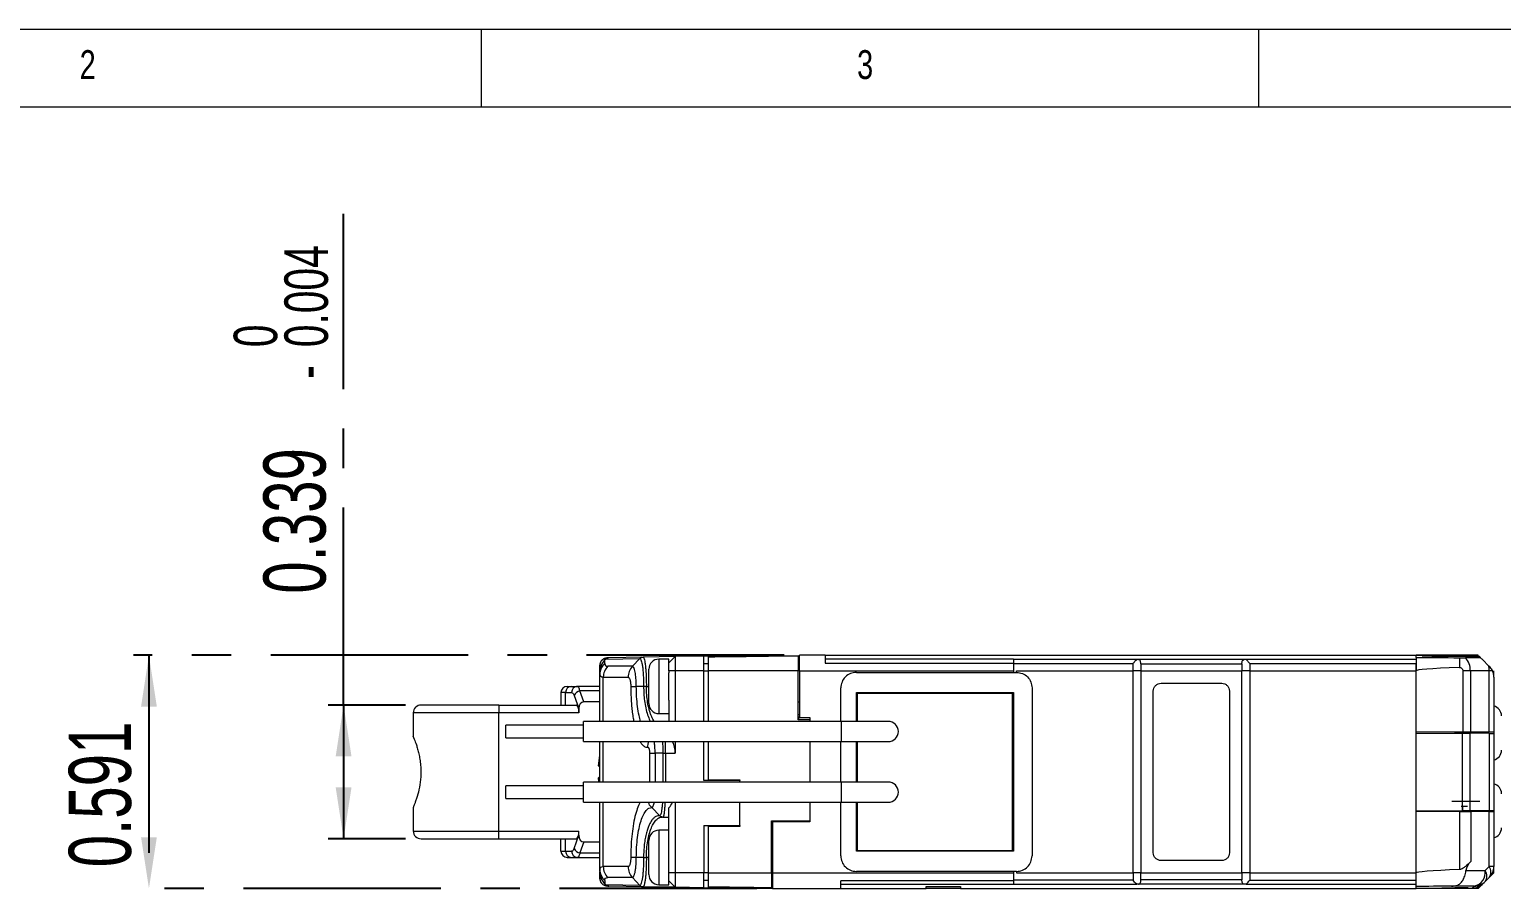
# Model space of a CAD drawing. Header units: inches. Extents: x 0.2 to 16.3, y 0.2 to 11.5.
# Drawn here: x 3.186 to 6.914, y 9.321 to 11.496 of the extents above; entities that cross this region are included whole.
import ezdxf

# ---------------------------------------------------------------- set-up
doc = ezdxf.new("R2010")
doc.units = ezdxf.units.IN
doc.header["$MEASUREMENT"] = 0
doc.linetypes.add('CENTERX2', pattern=[0.8, 0.5, -0.1, 0.1, -0.1])
doc.layers.add('CENTER_LINE', color=7, linetype='CENTERX2')
doc.styles.add('SLDTEXTSTYLE0', font='TXT', dxfattribs={"width": 0.7})
doc.styles.add('SLDTEXTSTYLE2', font='TXT', dxfattribs={"width": 0.75})
doc.dimstyles.new('SLDDIMSTYLE2', dxfattribs={"dimtxt": 0.15748, "dimasz": 0.13, "dimexe": 0, "dimexo": 0.0625, "dimgap": 0.03937, "dimtad": 1, "dimdec": 3, "dimrnd": 1e-09, "dimdsep": 46, "dimtxsty": 'SLDTEXTSTYLE0', "dimsah": 1, "dimcen": 0.09, "dimadec": 0, "dimazin": 2, "dimtfac": 1, "dimtdec": 3, "dimtofl": 0, "dimtmove": 0, "dimatfit": 3, "dimfxl": 1, "dimfrac": 2, "dimtolj": 1, "dimtzin": 12, "dimarcsym": 0})
doc.dimstyles.new('SLDDIMSTYLE7', dxfattribs={"dimtxt": 0.15748, "dimasz": 0.13, "dimexe": 0, "dimexo": 0.0625, "dimgap": 0.03937, "dimtad": 1, "dimdec": 3, "dimrnd": 1e-09, "dimdsep": 46, "dimtxsty": 'SLDTEXTSTYLE0', "dimsah": 1, "dimcen": 0.09, "dimadec": 0, "dimazin": 2, "dimtol": 1, "dimtm": 0.003937, "dimtfac": 1, "dimtdec": 3, "dimtofl": 0, "dimtmove": 0, "dimatfit": 3, "dimfxl": 1, "dimfrac": 2, "dimtolj": 1, "dimarcsym": 0})

# ---------------------------------------------------------------- blocks, each defined once
blk = doc.blocks.new('_D_17')
at = {"layer": 'CENTER_LINE'}
for p, q in [((3.9819, 9.7855), (3.9819, 11.0295)), ((4.1386, 9.7855), (3.9426, 9.7855)), ((3.9819, 9.7855), (3.9819, 9.4469)), ((4.1386, 9.4469), (3.9426, 9.4469))]:
    blk.add_line(p, q, dxfattribs=at)
for points in [[(3.9819, 9.7855), (3.9619, 9.6555), (4.0019, 9.6555)], [(3.9819, 9.4469), (4.0019, 9.5769), (3.9619, 9.5769)]]:
    blk.add_solid(points, dxfattribs=at)
at = {"layer": 'CENTER_LINE', "attachment_point": 1, "rotation": 90, "style": 'SLDTEXTSTYLE0'}
for s, insert, char_height in [('0.004', (3.832, 10.6915), 0.11024), ('0', (3.7036, 10.6915), 0.1102), ('-', (3.832, 10.6113), 0.1102), ('0.339', (3.7789, 10.0673), 0.15748)]:
    blk.add_mtext(s, dxfattribs=dict(at, insert=insert, char_height=char_height))
blk = doc.blocks.new('_D_18')
at = {"layer": 'CENTER_LINE'}
for p, q in [((5.0973, 9.9115), (3.4496, 9.9115)), ((3.489, 9.9115), (3.489, 9.3209)), ((5.0284, 9.3209), (3.4496, 9.3209))]:
    blk.add_line(p, q, dxfattribs=at)
for points in [[(3.489, 9.9115), (3.469, 9.7815), (3.509, 9.7815)], [(3.489, 9.3209), (3.509, 9.4509), (3.469, 9.4509)]]:
    blk.add_solid(points, dxfattribs=at)
at = {"layer": 'CENTER_LINE', "insert": (3.286, 9.3747), "char_height": 0.15748, "attachment_point": 1, "rotation": 90, "style": 'SLDTEXTSTYLE0'}
blk.add_mtext('0.591', dxfattribs=at)

msp = doc.modelspace()

# ---------------------------------------------------------------- linework, layer by layer
at = {"color": 7, "linetype": 'Continuous', "lineweight": 18}
for p, q in [((16.3386, 11.4961), (0.1969, 11.4961)), ((4.3307, 11.4961), (4.3307, 11.2992)), ((6.2992, 11.2992), (6.2992, 11.4961)), ((16.1516, 11.2992), (0.3937, 11.2992)), ((4.6307, 9.8699), (4.6307, 9.8856)), ((4.6432, 9.8999), (4.6426, 9.8992)), ((4.6432, 9.8911), (4.6432, 9.8999)), ((4.6458, 9.9019), (4.7323, 9.9034)), ((4.6536, 9.9053), (4.6501, 9.9053)), ((4.7132, 9.8836), (4.6507, 9.8836)), ((4.7402, 9.9068), (4.6536, 9.9053)), ((4.7132, 9.8836), (4.7323, 9.9034)), ((4.7421, 9.9055), (4.7375, 9.9065)), ((4.8217, 9.9083), (4.7402, 9.9068)), ((4.8059, 9.9016), (4.7804, 9.9016)), ((4.8041, 9.9081), (4.804, 9.9079)), ((4.8217, 9.9083), (4.8059, 9.8922)), ((4.8059, 9.8922), (4.8059, 9.9016)), ((4.8059, 9.8721), (4.8059, 9.8922)), ((4.8945, 9.9095), (4.8217, 9.9083)), ((4.8217, 9.9083), (4.8217, 9.8721)), ((4.8945, 9.9095), (4.9851, 9.9111)), ((4.8945, 9.8721), (4.8945, 9.9095)), ((4.9063, 9.89), (4.8945, 9.89)), ((4.9851, 9.9111), (4.9851, 9.9087)), ((5.1327, 9.9105), (5.1367, 9.9105)), ((5.2016, 9.9115), (5.1367, 9.9115)), ((5.2016, 9.9115), (6.6977, 9.9115)), ((5.2016, 9.9115), (5.2016, 9.8916)), ((5.678, 9.9015), (5.2016, 9.9015)), ((5.2016, 9.8916), (5.678, 9.8916)), ((5.678, 9.901), (5.678, 9.9015)), ((5.9903, 9.901), (5.678, 9.901)), ((5.678, 9.901), (5.678, 9.8905)), ((5.678, 9.8905), (5.9812, 9.8904)), ((5.9875, 9.8981), (5.9902, 9.9008)), ((5.9902, 9.9008), (5.9903, 9.901)), ((6.2625, 9.9005), (5.9951, 9.9005)), ((6.0008, 9.8895), (6.2567, 9.8895)), ((6.2567, 9.8895), (6.2567, 9.8721)), ((6.6977, 9.901), (6.2672, 9.901)), ((6.2672, 9.901), (6.2674, 9.9008)), ((6.27, 9.8981), (6.2674, 9.9008)), ((6.2764, 9.8904), (6.6977, 9.8905)), ((6.8552, 9.9115), (6.6977, 9.9115)), ((6.6977, 9.9062), (6.6977, 9.9115)), ((6.6977, 9.9115), (6.8517, 9.9101)), ((6.6977, 9.9062), (6.6977, 9.8721)), ((6.6982, 9.8912), (6.6977, 9.8918)), ((6.6977, 9.8721), (6.6977, 9.8905)), ((6.8074, 9.9052), (6.8074, 9.8807)), ((6.8602, 9.9051), (6.8225, 9.9051)), ((6.852, 9.9098), (6.8517, 9.9101)), ((6.86, 9.9066), (6.8604, 9.9062)), ((6.8667, 9.8999), (6.8814, 9.8852)), ((6.8814, 9.8852), (6.883, 9.8836)), ((4.6323, 9.8772), (4.6307, 9.8686)), ((4.6307, 9.8633), (4.6307, 9.8686)), ((4.6307, 9.7441), (4.6307, 9.8633)), ((4.6309, 9.867), (4.6309, 9.8622)), ((4.6396, 9.8558), (4.7023, 9.8558)), ((4.7548, 9.7894), (4.7548, 9.876)), ((4.8217, 9.8721), (4.8059, 9.8721)), ((4.8059, 9.8721), (4.8059, 9.8674)), ((4.8059, 9.798), (4.8059, 9.8674)), ((4.8217, 9.8721), (4.8217, 9.7441)), ((4.8945, 9.8721), (4.8217, 9.8721)), ((4.8945, 9.7441), (4.8945, 9.8721)), ((4.8945, 9.8721), (4.9063, 9.8721)), ((4.9063, 9.7441), (4.9063, 9.8721)), ((5.1367, 9.8721), (5.1327, 9.8721)), ((5.1327, 9.7481), (5.1327, 9.8721)), ((5.1367, 9.8721), (5.1367, 9.754)), ((5.1367, 9.8721), (5.678, 9.8721)), ((5.2804, 9.8681), (5.6859, 9.8681)), ((5.6859, 9.8682), (5.6859, 9.8721)), ((5.6859, 9.8721), (5.9811, 9.8721)), ((6.0008, 9.8721), (5.9811, 9.8721)), ((5.9811, 9.3603), (5.9811, 9.8721)), ((6.0008, 9.8721), (6.0008, 9.3603)), ((6.0008, 9.8721), (6.2567, 9.8721)), ((6.2567, 9.3603), (6.2567, 9.8721)), ((6.2764, 9.8721), (6.2567, 9.8721)), ((6.2764, 9.8721), (6.2764, 9.3603)), ((6.2764, 9.8721), (6.6977, 9.8721)), ((6.6977, 9.3603), (6.6977, 9.8721)), ((6.6977, 9.7166), (6.6977, 9.8721)), ((6.8352, 9.8721), (6.8163, 9.8721)), ((6.8163, 9.8721), (6.8163, 9.7166)), ((6.883, 9.8721), (6.8352, 9.8721)), ((6.8352, 9.8721), (6.8352, 9.7166)), ((6.883, 9.7166), (6.883, 9.8721)), ((6.891, 9.8721), (6.883, 9.8721)), ((6.8945, 9.8558), (6.8945, 9.8721)), ((6.8945, 9.8558), (6.8945, 9.7166)), ((4.5442, 9.817), (4.5323, 9.817)), ((4.5323, 9.817), (4.5323, 9.7855)), ((4.5442, 9.7855), (4.5442, 9.817)), ((4.5442, 9.817), (4.5594, 9.817)), ((4.559, 9.8327), (4.5742, 9.8327)), ((4.5655, 9.81), (4.5777, 9.7765)), ((4.5757, 9.8325), (4.5716, 9.8325)), ((4.5749, 9.8322), (4.5742, 9.8327)), ((4.6307, 9.8327), (4.5742, 9.8327)), ((4.5905, 9.7933), (4.5803, 9.8212)), ((4.6307, 9.8212), (4.5803, 9.8212)), ((4.7416, 9.8327), (4.7232, 9.8327)), ((5.241, 9.7441), (5.241, 9.8288)), ((5.2804, 9.817), (5.678, 9.817)), ((5.2804, 9.7441), (5.2804, 9.817)), ((5.2823, 9.815), (5.2804, 9.815)), ((5.2823, 9.815), (5.2823, 9.7441)), ((5.676, 9.815), (5.2823, 9.815)), ((5.676, 9.817), (5.676, 9.815)), ((5.676, 9.4174), (5.676, 9.815)), ((5.678, 9.817), (5.678, 9.4154)), ((5.7252, 9.8288), (5.7252, 9.4036)), ((6.0323, 9.4115), (6.0323, 9.8209)), ((6.052, 9.8406), (6.2055, 9.8406)), ((6.2252, 9.8209), (6.2252, 9.4115)), ((4.3748, 9.7855), (4.3748, 9.7658)), ((4.3748, 9.7855), (4.5706, 9.7855)), ((4.5777, 9.7765), (4.5777, 9.7658)), ((4.6307, 9.7933), (4.5905, 9.7933)), ((4.8059, 9.798), (4.8059, 9.7441)), ((5.1327, 9.7933), (5.1367, 9.7933)), ((4.1583, 9.7658), (4.1583, 9.7054)), ((4.3748, 9.4666), (4.3748, 9.7658)), ((4.5777, 9.7658), (4.3748, 9.7658)), ((4.5898, 9.7343), (4.3929, 9.7343)), ((4.3929, 9.7028), (4.3929, 9.7343)), ((5.2429, 9.7441), (4.5898, 9.7441)), ((4.5898, 9.6929), (4.5898, 9.7441)), ((4.7804, 9.7638), (4.8059, 9.7638)), ((5.1622, 9.7481), (5.1327, 9.7481)), ((5.1347, 9.7599), (5.1347, 9.7618)), ((5.1347, 9.7481), (5.1347, 9.7565)), ((5.1366, 9.7579), (5.1367, 9.7579)), ((5.1367, 9.754), (5.1622, 9.754)), ((5.1622, 9.754), (5.1622, 9.7441)), ((5.3611, 9.7441), (5.2429, 9.7441)), ((4.3929, 9.7028), (4.5898, 9.7028)), ((4.5898, 9.6929), (5.2429, 9.6929)), ((4.6307, 9.5906), (4.6307, 9.6929)), ((4.8217, 9.6929), (4.8217, 9.6636)), ((4.8945, 9.5945), (4.8945, 9.6929)), ((4.9063, 9.5965), (4.9063, 9.6929)), ((5.1622, 9.6929), (5.1622, 9.5906)), ((5.241, 9.5906), (5.241, 9.6929)), ((5.2429, 9.6929), (5.3611, 9.6929)), ((5.2804, 9.5906), (5.2804, 9.6929)), ((5.2823, 9.6929), (5.2823, 9.5906)), ((5.678, 9.7177), (5.676, 9.7177)), ((6.8163, 9.7166), (6.6977, 9.7166)), ((6.6977, 9.7137), (6.7967, 9.7146)), ((6.6977, 9.5186), (6.6977, 9.7137)), ((6.7967, 9.7146), (6.7967, 9.7166)), ((6.7967, 9.7146), (6.8148, 9.7144)), ((6.8148, 9.7144), (6.8148, 9.5179)), ((6.8352, 9.7166), (6.8163, 9.7166)), ((6.82, 9.7144), (6.82, 9.7166)), ((6.8338, 9.7143), (6.8338, 9.5181)), ((6.883, 9.7138), (6.8338, 9.7143)), ((6.883, 9.7166), (6.8352, 9.7166)), ((6.8355, 9.7143), (6.8355, 9.7166)), ((6.8591, 9.7141), (6.8591, 9.7166)), ((6.8945, 9.7166), (6.883, 9.7166)), ((6.883, 9.7138), (6.883, 9.5185)), ((6.8945, 9.7166), (6.8945, 9.7137)), ((6.8945, 9.7137), (6.8945, 9.5186)), ((4.6273, 9.6314), (4.6307, 9.6577)), ((4.7902, 9.6636), (4.7707, 9.6636)), ((4.7972, 9.6636), (4.8217, 9.6636)), ((4.6273, 9.6314), (4.6307, 9.628)), ((4.5898, 9.5807), (4.3929, 9.5807)), ((4.3929, 9.5492), (4.3929, 9.5807)), ((5.2429, 9.5906), (4.5898, 9.5906)), ((4.5898, 9.5394), (4.5898, 9.5906)), ((4.6307, 9.6044), (4.6273, 9.601)), ((4.6286, 9.5915), (4.6273, 9.601)), ((4.9851, 9.5945), (4.8945, 9.5945)), ((4.9063, 9.5965), (4.9063, 9.5945)), ((4.9063, 9.5965), (4.9851, 9.5965)), ((4.9851, 9.5965), (4.9851, 9.5945)), ((4.9851, 9.5906), (4.9851, 9.5945)), ((5.3611, 9.5906), (5.2429, 9.5906)), ((4.3929, 9.5492), (4.5898, 9.5492)), ((5.678, 9.554), (5.676, 9.554)), ((4.1583, 9.5268), (4.1583, 9.4666)), ((4.5898, 9.5394), (5.2429, 9.5394)), ((4.6307, 9.3691), (4.6307, 9.5394)), ((4.7624, 9.5257), (4.7823, 9.5051)), ((4.8059, 9.4343), (4.8059, 9.5255)), ((4.8217, 9.5394), (4.8217, 9.3603)), ((4.9851, 9.4803), (4.9851, 9.5394)), ((5.1622, 9.5394), (5.1622, 9.4902)), ((5.241, 9.4036), (5.241, 9.5394)), ((5.2429, 9.5394), (5.3611, 9.5394)), ((5.2804, 9.4154), (5.2804, 9.5394)), ((5.2823, 9.5394), (5.2823, 9.4174)), ((6.6977, 9.5186), (6.7967, 9.5178)), ((6.6977, 9.3603), (6.6977, 9.5158)), ((6.8087, 9.5158), (6.6977, 9.5158)), ((6.7882, 9.5424), (6.8591, 9.5424)), ((6.7967, 9.5178), (6.8148, 9.5179)), ((6.7967, 9.5178), (6.7967, 9.5158)), ((6.8087, 9.3689), (6.8087, 9.5158)), ((6.8087, 9.5158), (6.8362, 9.5158)), ((6.8118, 9.5296), (6.8276, 9.5296)), ((6.8158, 9.5179), (6.8158, 9.5296)), ((6.82, 9.518), (6.82, 9.5158)), ((6.883, 9.5185), (6.8338, 9.5181)), ((6.8355, 9.5181), (6.8355, 9.5158)), ((6.8362, 9.5158), (6.8362, 9.389)), ((6.883, 9.5158), (6.8362, 9.5158)), ((6.8591, 9.5158), (6.8591, 9.5183)), ((6.883, 9.3766), (6.883, 9.5158)), ((6.883, 9.5158), (6.8945, 9.5158)), ((6.8945, 9.5186), (6.8945, 9.5158)), ((6.8945, 9.5158), (6.8945, 9.3766)), ((4.782, 9.5005), (4.7877, 9.5021)), ((4.7855, 9.5028), (4.7922, 9.5026)), ((4.7902, 9.5016), (4.8059, 9.5014)), ((4.8945, 9.4803), (4.9851, 9.4803)), ((4.8945, 9.4803), (4.8945, 9.3603)), ((4.9063, 9.4803), (4.9063, 9.4784)), ((4.9063, 9.3603), (4.9063, 9.4784)), ((4.9851, 9.4784), (4.9063, 9.4784)), ((4.9851, 9.4803), (4.9851, 9.4784)), ((5.0658, 9.4922), (5.1622, 9.4922)), ((5.0658, 9.3603), (5.0658, 9.4922)), ((5.0678, 9.4902), (5.0678, 9.3603)), ((5.1622, 9.4902), (5.0678, 9.4902)), ((4.3748, 9.4666), (4.5777, 9.4666)), ((4.3748, 9.4469), (4.3748, 9.4666)), ((4.3748, 9.4469), (4.5706, 9.4469)), ((4.5323, 9.4154), (4.5323, 9.4469)), ((4.5442, 9.4154), (4.5442, 9.4469)), ((4.5655, 9.4223), (4.5777, 9.4559)), ((4.5777, 9.4559), (4.5777, 9.4666)), ((4.5905, 9.439), (4.5803, 9.4112)), ((4.5905, 9.439), (4.6307, 9.439)), ((4.7548, 9.399), (4.7548, 9.4429)), ((4.8059, 9.4685), (4.7804, 9.4685)), ((4.8059, 9.3986), (4.8059, 9.4343)), ((5.0678, 9.439), (5.0658, 9.439)), ((4.5323, 9.4154), (4.5442, 9.4154)), ((4.5442, 9.4154), (4.5594, 9.4154)), ((4.559, 9.3996), (4.5742, 9.3996)), ((4.5716, 9.3999), (4.5746, 9.3998)), ((4.5742, 9.3996), (4.6307, 9.3996)), ((4.5803, 9.4112), (4.6307, 9.4112)), ((4.7416, 9.3996), (4.7232, 9.3996)), ((4.7548, 9.3563), (4.7548, 9.399)), ((4.8059, 9.3649), (4.8059, 9.3986)), ((5.2804, 9.4174), (5.2823, 9.4174)), ((5.678, 9.4154), (5.2804, 9.4154)), ((5.2823, 9.4174), (5.676, 9.4174)), ((5.676, 9.4174), (5.676, 9.4154)), ((4.6307, 9.3691), (4.6312, 9.3702)), ((4.6307, 9.3637), (4.6307, 9.3691)), ((4.6307, 9.3637), (4.6323, 9.3552)), ((4.6307, 9.3468), (4.6307, 9.3624)), ((4.6309, 9.3702), (4.6309, 9.3653)), ((4.7023, 9.3766), (4.6396, 9.3766)), ((4.8059, 9.3603), (4.8059, 9.3649)), ((4.8217, 9.3603), (4.8059, 9.3603)), ((4.8059, 9.3401), (4.8059, 9.3603)), ((4.8945, 9.3603), (4.8217, 9.3603)), ((4.8217, 9.3603), (4.8217, 9.3241)), ((4.8945, 9.3228), (4.8945, 9.3603)), ((4.9063, 9.3603), (4.8945, 9.3603)), ((5.0658, 9.3603), (5.0678, 9.3603)), ((5.0678, 9.3603), (5.678, 9.3603)), ((5.6859, 9.3642), (5.2804, 9.3642)), ((5.6859, 9.3642), (5.6859, 9.3603)), ((5.6859, 9.3603), (5.9811, 9.3603)), ((6.0008, 9.3603), (5.9811, 9.3603)), ((6.0008, 9.3603), (6.2567, 9.3603)), ((6.0008, 9.3428), (6.0008, 9.3603)), ((6.2055, 9.3918), (6.052, 9.3918)), ((6.2764, 9.3603), (6.2567, 9.3603)), ((6.2764, 9.3603), (6.6977, 9.3603)), ((6.6977, 9.3262), (6.6977, 9.3603)), ((6.8241, 9.3663), (6.8727, 9.3663)), ((6.8727, 9.3663), (6.883, 9.3766)), ((6.8945, 9.3766), (6.883, 9.3766)), ((6.883, 9.3487), (6.8945, 9.3603)), ((6.8945, 9.3603), (6.8945, 9.3766)), ((4.6432, 9.3325), (4.6426, 9.3332)), ((4.6432, 9.3412), (4.6432, 9.3325)), ((4.7323, 9.329), (4.6458, 9.3305)), ((4.6536, 9.327), (4.6501, 9.3271)), ((4.7132, 9.3487), (4.6507, 9.3487)), ((4.7402, 9.3255), (4.6536, 9.327)), ((4.7323, 9.329), (4.7132, 9.3487)), ((4.7375, 9.3259), (4.7412, 9.3267)), ((4.7415, 9.3272), (4.7402, 9.3255)), ((4.8217, 9.3241), (4.7402, 9.3255)), ((4.7804, 9.3307), (4.8059, 9.3307)), ((4.804, 9.3244), (4.8041, 9.3243)), ((4.8059, 9.3307), (4.8059, 9.3401)), ((4.8217, 9.3241), (4.8059, 9.3401)), ((4.8945, 9.3228), (4.8217, 9.3241)), ((4.8945, 9.3423), (4.9063, 9.3423)), ((4.9929, 9.3211), (4.8945, 9.3228)), ((4.9929, 9.3236), (4.9929, 9.3211)), ((4.9929, 9.3211), (5.0048, 9.3209)), ((5.0678, 9.3209), (5.0048, 9.3209)), ((5.0678, 9.3227), (5.0658, 9.3227)), ((5.0678, 9.3209), (5.241, 9.3209)), ((5.678, 9.3407), (5.241, 9.3407)), ((5.678, 9.3308), (5.241, 9.3308)), ((5.241, 9.3209), (5.4575, 9.3209)), ((5.4575, 9.3261), (5.5441, 9.3261)), ((5.4575, 9.3209), (5.4575, 9.3261)), ((5.5441, 9.3209), (5.4575, 9.3209)), ((5.5441, 9.3261), (5.5441, 9.3209)), ((5.5441, 9.3209), (6.6977, 9.3209)), ((5.9812, 9.3419), (5.678, 9.3419)), ((5.9903, 9.3314), (5.678, 9.3314)), ((5.9902, 9.3316), (5.9875, 9.3342)), ((5.9902, 9.3316), (5.9903, 9.3314)), ((6.2625, 9.3319), (5.9951, 9.3319)), ((6.2567, 9.3428), (6.0008, 9.3428)), ((6.2672, 9.3314), (6.2674, 9.3316)), ((6.6977, 9.3314), (6.2672, 9.3314)), ((6.2674, 9.3316), (6.27, 9.3342)), ((6.2764, 9.3419), (6.6977, 9.3419)), ((6.6977, 9.3209), (6.6977, 9.3262)), ((6.8404, 9.3221), (6.6977, 9.3209)), ((6.8552, 9.3209), (6.6977, 9.3209)), ((6.8452, 9.3269), (6.7871, 9.3269)), ((6.8404, 9.3221), (6.8452, 9.3269)), ((6.8552, 9.3209), (6.8679, 9.3337)), ((6.8727, 9.3385), (6.8679, 9.3337)), ((6.883, 9.3487), (6.8727, 9.3385))]:
    msp.add_line(p, q, dxfattribs=at)
at = {"color": 8, "linetype": 'Continuous', "lineweight": 18}
for p, q in [((4.6419, 9.8987), (4.6426, 9.8992)), ((4.6501, 9.9053), (4.6501, 9.9047)), ((4.7804, 9.9016), (4.7804, 9.7638)), ((4.6396, 9.7441), (4.6396, 9.8558)), ((4.7486, 9.8327), (4.7548, 9.8327)), ((4.3748, 9.7658), (4.1583, 9.7658)), ((5.1327, 9.7618), (5.1347, 9.7618)), ((5.2429, 9.6929), (5.2429, 9.7441)), ((4.6396, 9.5906), (4.6396, 9.6929)), ((4.7566, 9.6637), (4.7566, 9.5906)), ((4.7707, 9.6636), (4.7707, 9.5906)), ((4.7902, 9.6636), (4.7902, 9.5906)), ((4.7972, 9.6636), (4.7972, 9.5906)), ((5.2429, 9.5394), (5.2429, 9.5906)), ((4.6396, 9.3766), (4.6396, 9.5394)), ((4.1583, 9.4666), (4.3748, 9.4666)), ((4.7804, 9.4685), (4.7804, 9.3986)), ((4.7548, 9.3996), (4.7486, 9.3996)), ((4.7804, 9.3986), (4.7804, 9.3307)), ((4.6426, 9.3332), (4.6419, 9.3337)), ((4.6501, 9.3277), (4.6501, 9.3271))]:
    msp.add_line(p, q, dxfattribs=at)
for centre, start, end in [((4.6684, 9.8631), 131.9193, 174.1094), ((4.6684, 9.3692), 185.8906, 228.0807)]:
    msp.add_arc(centre, 0.0376, start, end, dxfattribs=at)
at = {"color": 7, "linetype": 'Continuous', "lineweight": 18}
for centre, radius, start, end in [((4.6797, 9.8559), 0.0401, 136.2244, 180.1629), ((4.6538, 9.8941), 0.0112, 91.1771, 136.307), ((4.7804, 9.876), 0.0256, 90, 180), ((6.7901, 9.8737), 0.0451, 357.9275, 44.1764), ((6.8388, 9.8721), 0.0394, 57.1222, 68.5055), ((6.8388, 9.8721), 0.0394, 45, 57.1222), ((6.8287, 9.8722), 0.0543, 359.9208, 13.9139), ((6.8552, 9.8558), 0.0394, 0, 24.4698), ((4.5481, 9.817), 0.0157, 90, 180), ((4.5595, 9.8174), 0.0153, 91.8362, 181.7254), ((4.5747, 9.8174), 0.0153, 91.8362, 181.7254), ((4.5828, 9.8025), 0.0189, 97.6156, 156.3064), ((4.178, 9.7658), 0.0197, 90, 180), ((4.7804, 9.7894), 0.0256, 180, 270), ((6.8886, 9.7579), 0.0256, 0, 76.6576), ((5.3611, 9.7185), 0.0256, 270, 90), ((6.8886, 9.6713), 0.0256, 283.3424, 0), ((5.3611, 9.565), 0.0256, 270, 90), ((6.8886, 9.5611), 0.0256, 0, 76.6576), ((6.8886, 9.4744), 0.0256, 283.3424, 0), ((4.178, 9.4666), 0.0197, 180, 270), ((4.7804, 9.4429), 0.0256, 90, 180), ((4.5481, 9.4154), 0.0157, 180, 270), ((4.5595, 9.4149), 0.0153, 178.2746, 268.1638), ((4.5747, 9.4149), 0.0153, 178.2746, 268.1638), ((4.5828, 9.4299), 0.0189, 203.6936, 262.3844), ((4.6797, 9.3765), 0.0401, 179.8371, 223.7756), ((6.863, 9.3603), 0.0394, 133.0427, 171.1675), ((6.8377, 9.3615), 0.0353, 282.2637, 7.8728), ((6.8527, 9.3524), 0.0244, 325.1431, 34.8569), ((6.863, 9.3627), 0.0244, 325.1431, 34.8569), ((6.8552, 9.3766), 0.0394, 315, 0), ((4.6538, 9.3382), 0.0112, 223.693, 268.8224), ((4.7804, 9.3563), 0.0256, 180, 270), ((6.8449, 9.3663), 0.0394, 270.4951, 314.9996)]:
    msp.add_arc(centre, radius, start, end, dxfattribs=at)
for centre, major_axis, ratio, start_param, end_param in [((10.6262, 9.8721), (4.5114, -0.0394), 0.000076, 3.655544, 3.703017), ((11.209, 9.8721), (4.5114, 0), 0.008727, 2.920639, 3.141593), ((6.7961, 9.9097), (0.0827, -0.0007), 0.008726, 0.827729, 5.47606), ((6.8516, 9.8983), (-0.00835, 0.00835), 0.999923, 4.712389, 5.489099), ((4.5706, 9.7658), (0, 0.0197), 0.36397, 4.712389, 6.283185), ((4.5945, 9.7711), (0.0079, -0.0216), 0.684791, 2.897326, 4.223856), ((4.7563, 9.6636), (0, 0.0665), 0.982842, 4.712389, 5.169256), ((4.7563, 9.5687), (0, 0.0665), 0.982842, 4.003616, 4.255522), ((4.5706, 9.4666), (0, 0.0197), 0.36397, 3.141593, 4.712389), ((4.5945, 9.4613), (-0.0079, -0.0216), 0.684791, 5.200922, 6.527452), ((11.209, 9.3603), (4.5114, 0), 0.008727, 2.919317, 3.141593), ((10.6262, 9.3603), (4.5114, 0.0394), 0.000076, 2.58867, 2.627642), ((6.8401, 9.3615), (0.0278, 0.0278), 0.999923, 3.935679, 4.712389)]:
    msp.add_ellipse(centre, major_axis=major_axis, ratio=ratio, start_param=start_param, end_param=end_param, dxfattribs=at)
msp.add_ellipse((6.7961, 9.3226), major_axis=(0.0335, 0.0003), ratio=0.008726, dxfattribs=at)
for points, knots in [([(4.6307, 9.8856), (4.631, 9.8881), (4.6316, 9.8931), (4.636, 9.8997), (4.6415, 9.9034), (4.6463, 9.905), (4.6488, 9.9052), (4.6501, 9.9053)], [0, 0, 0, 0, 0.260217, 0.529104, 0.765257, 0.882426, 1, 1, 1, 1]), ([(4.6366, 9.8996), (4.6366, 9.8996), (4.6353, 9.8986), (4.6336, 9.896), (4.6313, 9.8913), (4.631, 9.8878), (4.6308, 9.8857)], [0, 0, 0, 0, 0.009129, 0.32484, 0.587713, 1, 1, 1, 1]), ([(4.6418, 9.8985), (4.6387, 9.8942), (4.6341, 9.8877), (4.6322, 9.8799), (4.6316, 9.8773)], [0, 0, 0, 0, 0.672334, 1, 1, 1, 1]), ([(4.6503, 9.9049), (4.6496, 9.9049), (4.6483, 9.9048), (4.6459, 9.9044), (4.6428, 9.9036), (4.6398, 9.9024), (4.6377, 9.9005), (4.6366, 9.8996)], [0, 0, 0, 0, 0.12667, 0.244052, 0.446712, 0.723277, 1, 1, 1, 1]), ([(4.6417, 9.8983), (4.6417, 9.8984), (4.6417, 9.8986), (4.6419, 9.8987), (4.6419, 9.8987)], [0, 0, 0, 0, 0.703254, 1, 1, 1, 1]), ([(4.6429, 9.8998), (4.6427, 9.8996), (4.6424, 9.8993), (4.642, 9.8989), (4.6419, 9.8987)], [0, 0, 0, 0, 0.487659, 1, 1, 1, 1]), ([(4.6536, 9.9053), (4.6531, 9.9053), (4.6521, 9.9051), (4.6504, 9.9044), (4.6487, 9.9036), (4.6468, 9.9025), (4.6446, 9.9011), (4.6434, 9.9001), (4.6428, 9.8997)], [0, 0, 0, 0, 0.190555, 0.35137, 0.488522, 0.60889, 0.817293, 1, 1, 1, 1]), ([(4.6458, 9.9019), (4.6457, 9.9019), (4.6456, 9.9018), (4.6453, 9.9017), (4.6448, 9.9012), (4.644, 9.9006), (4.6435, 9.9001), (4.6432, 9.8999)], [0, 0, 0, 0, 0.105787, 0.213994, 0.459109, 0.727072, 1, 1, 1, 1]), ([(4.6432, 9.8911), (4.6435, 9.8889), (4.6441, 9.8846), (4.6485, 9.8839), (4.6507, 9.8836)], [0, 0, 0, 0, 0.504154, 1, 1, 1, 1]), ([(4.7132, 9.8836), (4.71, 9.8796), (4.7037, 9.8714), (4.7028, 9.861), (4.7023, 9.8558)], [0, 0, 0, 0, 0.500435, 1, 1, 1, 1]), ([(4.7232, 9.8327), (4.7231, 9.8382), (4.7229, 9.8499), (4.7213, 9.8634), (4.7194, 9.8727), (4.7176, 9.8785), (4.7155, 9.8827), (4.714, 9.8833), (4.7132, 9.8836)], [0, 0, 0, 0, 0.20459, 0.437673, 0.566426, 0.702382, 0.846176, 1, 1, 1, 1]), ([(4.7323, 9.9034), (4.7327, 9.9037), (4.7338, 9.9048), (4.7358, 9.9059), (4.7381, 9.9067), (4.7395, 9.9068), (4.7402, 9.9068)], [0, 0, 0, 0, 0.183981, 0.49927, 0.753248, 1, 1, 1, 1]), ([(4.7323, 9.9034), (4.7329, 9.903), (4.7341, 9.9024), (4.7359, 9.8982), (4.7375, 9.8916), (4.739, 9.8828), (4.7401, 9.8721), (4.741, 9.8599), (4.7415, 9.8466), (4.7416, 9.8373), (4.7416, 9.8327)], [0, 0, 0, 0, 0.125092, 0.249779, 0.374496, 0.499382, 0.624389, 0.74933, 0.874457, 1, 1, 1, 1]), ([(4.7402, 9.9068), (4.7402, 9.9068), (4.7402, 9.9068), (4.7402, 9.9068), (4.7403, 9.9068), (4.7408, 9.9068), (4.7412, 9.906), (4.7416, 9.9054)], [0, 0, 0, 0, 0.00177, 0.016041, 0.055982, 0.207564, 1, 1, 1, 1]), ([(4.9063, 9.9077), (4.9486, 9.9082), (5.0241, 9.9091), (5.0995, 9.9101), (5.1327, 9.9105)], [0, 0, 0, 0, 0.560004, 1, 1, 1, 1]), ([(4.9063, 9.8721), (4.9063, 9.8761), (4.9063, 9.8841), (4.9063, 9.8948), (4.9063, 9.9028), (4.9063, 9.9071), (4.9063, 9.9075), (4.9063, 9.9077)], [0, 0, 0, 0, 0.214702, 0.429404, 0.644089, 0.858766, 1, 1, 1, 1]), ([(5.1327, 9.9105), (5.1327, 9.91), (5.1327, 9.9092), (5.1327, 9.9026), (5.1327, 9.8928), (5.1327, 9.882), (5.1327, 9.8749), (5.1327, 9.8721)], [0, 0, 0, 0, 0.214703, 0.429407, 0.644092, 0.858769, 1, 1, 1, 1]), ([(5.9811, 9.8721), (5.9811, 9.874), (5.9811, 9.878), (5.9812, 9.8833), (5.9812, 9.8878), (5.9812, 9.8895), (5.9812, 9.8904)], [0, 0, 0, 0, 0.249883, 0.499844, 0.749883, 1, 1, 1, 1]), ([(5.9812, 9.8904), (5.9828, 9.8926), (5.9851, 9.8956), (5.987, 9.8976), (5.9875, 9.8981)], [0, 0, 0, 0, 0.727207, 1, 1, 1, 1]), ([(5.9951, 9.9005), (5.9932, 9.9006), (5.9905, 9.9007), (5.9902, 9.9008), (5.9902, 9.9008)], [0, 0, 0, 0, 0.715699, 1, 1, 1, 1]), ([(6.0008, 9.8895), (6.0007, 9.8913), (6.0005, 9.8947), (5.9991, 9.8984), (5.9972, 9.9002), (5.9957, 9.9004), (5.9951, 9.9005)], [0, 0, 0, 0, 0.270501, 0.540639, 0.820445, 1, 1, 1, 1]), ([(6.2567, 9.8895), (6.2568, 9.8913), (6.257, 9.8947), (6.2585, 9.8984), (6.2603, 9.9002), (6.2619, 9.9004), (6.2625, 9.9005)], [0, 0, 0, 0, 0.270501, 0.54064, 0.820446, 1, 1, 1, 1]), ([(6.2674, 9.9008), (6.2672, 9.9008), (6.2667, 9.9006), (6.264, 9.9005), (6.2625, 9.9005)], [0, 0, 0, 0, 0.4520547, 1, 1, 1, 1]), ([(6.2764, 9.8904), (6.2747, 9.8926), (6.2725, 9.8956), (6.2706, 9.8976), (6.27, 9.8981)], [0, 0, 0, 0, 0.727207, 1, 1, 1, 1]), ([(6.2764, 9.8904), (6.2764, 9.8895), (6.2764, 9.8878), (6.2764, 9.8833), (6.2764, 9.878), (6.2764, 9.874), (6.2764, 9.8721)], [0, 0, 0, 0, 0.250117, 0.500156, 0.750117, 1, 1, 1, 1]), ([(6.8074, 9.9052), (6.8087, 9.9052), (6.8115, 9.9052), (6.8165, 9.9052), (6.8202, 9.9051), (6.8222, 9.9051), (6.8225, 9.9051)], [0, 0, 0, 0, 0.238751, 0.502449, 0.923769, 1, 1, 1, 1]), ([(6.8074, 9.8807), (6.8083, 9.8807), (6.8103, 9.8805), (6.8129, 9.8791), (6.815, 9.877), (6.8161, 9.8745), (6.8163, 9.8728), (6.8163, 9.8721)], [0, 0, 0, 0, 0.209529, 0.419059, 0.628588, 0.838117, 1, 1, 1, 1]), ([(6.8604, 9.9062), (6.8589, 9.9074), (6.8564, 9.9093), (6.8533, 9.9096), (6.852, 9.9098)], [0, 0, 0, 0, 0.582995, 1, 1, 1, 1]), ([(6.883, 9.8836), (6.8855, 9.8807), (6.8887, 9.8768), (6.8906, 9.873), (6.891, 9.8721)], [0, 0, 0, 0, 0.765617, 1, 1, 1, 1]), ([(4.6396, 9.8558), (4.637, 9.8561), (4.6318, 9.8568), (4.6311, 9.8611), (4.6307, 9.8633)], [0, 0, 0, 0, 0.495576, 1, 1, 1, 1]), ([(4.7023, 9.8558), (4.7032, 9.8557), (4.7044, 9.8556), (4.706, 9.8529), (4.7071, 9.8501), (4.7079, 9.8466), (4.7086, 9.8423), (4.7091, 9.8377), (4.7091, 9.8345), (4.7091, 9.8329)], [0, 0, 0, 0, 0.245572, 0.373218, 0.499285, 0.625401, 0.751777, 0.877837, 1, 1, 1, 1]), ([(5.1327, 9.8721), (5.0905, 9.8721), (5.015, 9.8722), (4.9395, 9.8721), (4.9063, 9.8721)], [0, 0, 0, 0, 0.5600048, 1, 1, 1, 1]), ([(4.5594, 9.817), (4.5604, 9.8167), (4.562, 9.8163), (4.564, 9.8136), (4.565, 9.8112), (4.5655, 9.81)], [0, 0, 0, 0, 0.428724, 0.713281, 1, 1, 1, 1]), ([(4.7091, 9.8329), (4.7106, 9.8328), (4.7135, 9.8328), (4.72, 9.8327), (4.7232, 9.8327)], [0, 0, 0, 0, 0.497276, 1, 1, 1, 1]), ([(4.7486, 9.8327), (4.7473, 9.8327), (4.7448, 9.8327), (4.7427, 9.8327), (4.7416, 9.8327)], [0, 0, 0, 0, 0.497258, 1, 1, 1, 1]), ([(4.3748, 9.7855), (4.3625, 9.7855), (4.3377, 9.7855), (4.3075, 9.7855), (4.2841, 9.7855), (4.261, 9.7855), (4.2346, 9.7855), (4.2133, 9.7855), (4.1998, 9.7855), (4.1908, 9.7855), (4.1837, 9.7855), (4.1789, 9.7855), (4.1783, 9.7855), (4.178, 9.7855)], [0, 0, 0, 0, 0.119998, 0.239894, 0.304289, 0.368616, 0.4999, 0.631185, 0.695579, 0.759906, 0.840181, 0.919785, 1, 1, 1, 1]), ([(4.1584, 9.7054), (4.1584, 9.7055), (4.1583, 9.7058), (4.1606, 9.7001), (4.1652, 9.688), (4.1694, 9.6743), (4.1726, 9.6621), (4.1753, 9.6481), (4.1771, 9.6334), (4.1779, 9.6182), (4.1774, 9.5992), (4.1742, 9.5763), (4.1691, 9.5568), (4.1649, 9.5439), (4.162, 9.5358), (4.1597, 9.5301), (4.1585, 9.527), (4.1584, 9.5269), (4.1584, 9.5268)], [0, 0, 0, 0, 0.024063, 0.122645, 0.222785, 0.275806, 0.330266, 0.38482, 0.441168, 0.492187, 0.544895, 0.641797, 0.742829, 0.796791, 0.852304, 0.906238, 0.961969, 1, 1, 1, 1]), ([(4.7541, 9.6929), (4.7533, 9.6905), (4.7518, 9.6858), (4.7518, 9.6809), (4.7517, 9.6787)], [0, 0, 0, 0, 0.538526, 1, 1, 1, 1]), ([(6.8148, 9.7144), (6.8188, 9.7144), (6.8259, 9.7143), (6.8314, 9.7143), (6.8338, 9.7143)], [0, 0, 0, 0, 0.557682, 1, 1, 1, 1]), ([(6.883, 9.7138), (6.8867, 9.7138), (6.8933, 9.7138), (6.8942, 9.7138), (6.8945, 9.7137)], [0, 0, 0, 0, 0.557568, 1, 1, 1, 1]), ([(4.7517, 9.6787), (4.752, 9.6788), (4.7526, 9.6791), (4.7535, 9.6785), (4.7543, 9.6774), (4.7551, 9.6756), (4.7557, 9.6732), (4.7562, 9.6703), (4.7566, 9.6671), (4.7566, 9.6648), (4.7566, 9.6637)], [0, 0, 0, 0, 0.11782, 0.242931, 0.371062, 0.499161, 0.624773, 0.752597, 0.87771, 1, 1, 1, 1]), ([(4.7232, 9.3996), (4.7233, 9.4083), (4.7237, 9.4258), (4.7261, 9.4508), (4.7299, 9.4735), (4.7349, 9.4929), (4.741, 9.5084), (4.7478, 9.5191), (4.755, 9.5256), (4.76, 9.5257), (4.7624, 9.5257)], [0, 0, 0, 0, 0.1246908, 0.2501464, 0.3754264, 0.5008375, 0.6259945, 0.7513068, 0.8764488, 1, 1, 1, 1]), ([(4.7624, 9.5257), (4.762, 9.5261), (4.7586, 9.5298), (4.755, 9.5343), (4.7542, 9.5391), (4.7542, 9.5394)], [0, 0, 0, 0, 0.1084247, 0.9461011, 1, 1, 1, 1]), ([(6.8338, 9.5181), (6.8306, 9.518), (6.8251, 9.518), (6.8179, 9.5179), (6.8148, 9.5179)], [0, 0, 0, 0, 0.557681, 1, 1, 1, 1]), ([(6.883, 9.5185), (6.8867, 9.5185), (6.8933, 9.5186), (6.8942, 9.5186), (6.8945, 9.5186)], [0, 0, 0, 0, 0.557568, 1, 1, 1, 1]), ([(4.7823, 9.5051), (4.779, 9.5051), (4.7747, 9.505), (4.7697, 9.5016), (4.7673, 9.4995), (4.7648, 9.4969), (4.7609, 9.4918), (4.7573, 9.4853), (4.7541, 9.4777), (4.7523, 9.473), (4.7506, 9.4677), (4.7482, 9.4596), (4.7457, 9.448), (4.7433, 9.4325), (4.7419, 9.4163), (4.7417, 9.4052), (4.7416, 9.3996)], [0, 0, 0, 0, 0.165177, 0.207303, 0.24968, 0.29228, 0.335091, 0.463029, 0.500141, 0.539297, 0.580503, 0.623736, 0.718642, 0.813068, 0.906929, 1, 1, 1, 1]), ([(4.7822, 9.5005), (4.7828, 9.5008), (4.7846, 9.5015), (4.7868, 9.5019), (4.7882, 9.5018), (4.7886, 9.5018)], [0, 0, 0, 0, 0.296573, 0.852562, 1, 1, 1, 1]), ([(4.7874, 9.5022), (4.7873, 9.5022), (4.7863, 9.5023), (4.7848, 9.5031), (4.7833, 9.5042), (4.7826, 9.5049), (4.7823, 9.5051)], [0, 0, 0, 0, 0.056869, 0.50311, 0.817082, 1, 1, 1, 1]), ([(4.7907, 9.5016), (4.7908, 9.5016), (4.791, 9.5017), (4.7913, 9.5019), (4.7916, 9.5023), (4.7917, 9.5025)], [0, 0, 0, 0, 0.270766, 0.627578, 1, 1, 1, 1]), ([(4.178, 9.4469), (4.1783, 9.4469), (4.1789, 9.4469), (4.1837, 9.4469), (4.1908, 9.4469), (4.1998, 9.4469), (4.2133, 9.4469), (4.2304, 9.4469), (4.2505, 9.4469), (4.2668, 9.4469), (4.2841, 9.4469), (4.3075, 9.4469), (4.3377, 9.4469), (4.3625, 9.4469), (4.3748, 9.4469)], [0, 0, 0, 0, 0.080201, 0.159791, 0.240051, 0.304367, 0.36875, 0.500012, 0.565696, 0.631449, 0.695765, 0.760148, 0.880023, 1, 1, 1, 1]), ([(4.5655, 9.4223), (4.5648, 9.4206), (4.5635, 9.4178), (4.5614, 9.4157), (4.5601, 9.4155), (4.5594, 9.4154)], [0, 0, 0, 0, 0.427559, 0.711619, 1, 1, 1, 1]), ([(4.5803, 9.4112), (4.5796, 9.4083), (4.5784, 9.4039), (4.5763, 9.4004), (4.575, 9.3999), (4.5742, 9.3996)], [0, 0, 0, 0, 0.430059, 0.666913, 1, 1, 1, 1]), ([(4.7091, 9.3995), (4.7091, 9.3979), (4.7091, 9.3947), (4.7086, 9.39), (4.7079, 9.3858), (4.7071, 9.3822), (4.706, 9.3794), (4.7044, 9.3768), (4.7032, 9.3767), (4.7023, 9.3766)], [0, 0, 0, 0, 0.121784, 0.248137, 0.373872, 0.500587, 0.62603, 0.753831, 1, 1, 1, 1]), ([(4.7232, 9.3996), (4.72, 9.3996), (4.7135, 9.3996), (4.7106, 9.3995), (4.7091, 9.3995)], [0, 0, 0, 0, 0.502722, 1, 1, 1, 1]), ([(4.7132, 9.3487), (4.7138, 9.3489), (4.7151, 9.3493), (4.7168, 9.3521), (4.7183, 9.356), (4.7194, 9.3597), (4.7205, 9.3649), (4.7216, 9.3718), (4.7229, 9.3837), (4.7231, 9.3934), (4.7232, 9.3996)], [0, 0, 0, 0, 0.112175, 0.256584, 0.349315, 0.431694, 0.503823, 0.639155, 0.7666, 1, 1, 1, 1]), ([(4.7416, 9.3996), (4.7416, 9.395), (4.7415, 9.3858), (4.741, 9.3725), (4.7401, 9.3603), (4.739, 9.3496), (4.7375, 9.3407), (4.7359, 9.3342), (4.7341, 9.3299), (4.7329, 9.3293), (4.7323, 9.329)], [0, 0, 0, 0, 0.125362, 0.250249, 0.3751, 0.50004, 0.624975, 0.749787, 0.874671, 1, 1, 1, 1]), ([(4.7416, 9.3996), (4.7427, 9.3996), (4.7448, 9.3996), (4.7473, 9.3996), (4.7486, 9.3996)], [0, 0, 0, 0, 0.502742, 1, 1, 1, 1]), ([(4.7023, 9.3766), (4.7028, 9.3714), (4.7037, 9.3609), (4.71, 9.3528), (4.7132, 9.3487)], [0, 0, 0, 0, 0.49864, 1, 1, 1, 1]), ([(4.9063, 9.3603), (4.9361, 9.3603), (4.9892, 9.3603), (5.0424, 9.3603), (5.0658, 9.3603)], [0, 0, 0, 0, 0.560004, 1, 1, 1, 1]), ([(4.9063, 9.3247), (4.9063, 9.325), (4.9063, 9.3258), (4.9063, 9.332), (4.9063, 9.341), (4.9063, 9.351), (4.9063, 9.3576), (4.9063, 9.3603)], [0, 0, 0, 0, 0.214702, 0.429404, 0.644089, 0.858766, 1, 1, 1, 1]), ([(5.0658, 9.3603), (5.0658, 9.356), (5.0658, 9.3476), (5.0658, 9.3363), (5.0658, 9.3278), (5.0658, 9.3233), (5.0658, 9.3229), (5.0658, 9.3227)], [0, 0, 0, 0, 0.214702, 0.429406, 0.644091, 0.858768, 1, 1, 1, 1]), ([(5.9811, 9.3603), (5.9811, 9.3583), (5.9811, 9.3544), (5.9812, 9.3491), (5.9812, 9.3446), (5.9812, 9.3428), (5.9812, 9.3419)], [0, 0, 0, 0, 0.249826, 0.499768, 0.749826, 1, 1, 1, 1]), ([(6.2567, 9.3603), (6.2567, 9.3572), (6.2567, 9.3512), (6.2567, 9.3456), (6.2567, 9.3428)], [0, 0, 0, 0, 0.500008, 1, 1, 1, 1]), ([(6.2764, 9.3603), (6.2764, 9.3583), (6.2764, 9.3544), (6.2764, 9.3491), (6.2764, 9.3446), (6.2764, 9.3428), (6.2764, 9.3419)], [0, 0, 0, 0, 0.249883, 0.499844, 0.749883, 1, 1, 1, 1]), ([(6.7871, 9.3269), (6.7904, 9.3271), (6.797, 9.3274), (6.8062, 9.3306), (6.8134, 9.3369), (6.819, 9.3465), (6.8225, 9.3569), (6.8237, 9.3638), (6.8241, 9.3663)], [0, 0, 0, 0, 0.154072, 0.309207, 0.488335, 0.671502, 0.878231, 1, 1, 1, 1]), ([(6.8362, 9.389), (6.8319, 9.385), (6.8259, 9.3794), (6.8175, 9.3727), (6.8127, 9.3696), (6.8098, 9.3691), (6.8087, 9.3689)], [0, 0, 0, 0, 0.5436634, 0.7640714, 0.9027298, 1, 1, 1, 1]), ([(4.6501, 9.3271), (4.6488, 9.3272), (4.6462, 9.3274), (4.6425, 9.3286), (4.6391, 9.3305), (4.6353, 9.3338), (4.6316, 9.3393), (4.631, 9.3442), (4.6307, 9.3468)], [0, 0, 0, 0, 0.119498, 0.23974, 0.361536, 0.485663, 0.730817, 1, 1, 1, 1]), ([(4.6308, 9.3467), (4.6309, 9.3447), (4.6312, 9.3407), (4.6333, 9.3375), (4.6344, 9.3358)], [0, 0, 0, 0, 0.492688, 1, 1, 1, 1]), ([(4.6316, 9.3551), (4.6322, 9.3525), (4.6341, 9.3446), (4.6387, 9.3382), (4.6418, 9.3339)], [0, 0, 0, 0, 0.328855, 1, 1, 1, 1]), ([(4.6344, 9.3358), (4.6347, 9.3352), (4.6356, 9.3333), (4.6384, 9.3311), (4.6415, 9.3293), (4.6451, 9.3282), (4.648, 9.3276), (4.6495, 9.3275), (4.6503, 9.3274)], [0, 0, 0, 0, 0.094132, 0.323164, 0.580343, 0.769424, 0.88038, 1, 1, 1, 1]), ([(4.6419, 9.3337), (4.6419, 9.3337), (4.6417, 9.3338), (4.6417, 9.334), (4.6417, 9.3341)], [0, 0, 0, 0, 0.280807, 1, 1, 1, 1]), ([(4.6419, 9.3336), (4.642, 9.3334), (4.6424, 9.3331), (4.6427, 9.3327), (4.6429, 9.3325)], [0, 0, 0, 0, 0.496714, 1, 1, 1, 1]), ([(4.6429, 9.3327), (4.6429, 9.3327), (4.6428, 9.3324), (4.6431, 9.3325), (4.6432, 9.3325)], [0, 0, 0, 0, 0.312564, 1, 1, 1, 1]), ([(4.6431, 9.3325), (4.6436, 9.3321), (4.6447, 9.3312), (4.6468, 9.3298), (4.6487, 9.3287), (4.6504, 9.3279), (4.6521, 9.3272), (4.6531, 9.3271), (4.6536, 9.327)], [0, 0, 0, 0, 0.164595, 0.377659, 0.500703, 0.640898, 0.80529, 1, 1, 1, 1]), ([(4.6432, 9.3412), (4.6435, 9.3434), (4.6441, 9.3478), (4.6485, 9.3484), (4.6507, 9.3487)], [0, 0, 0, 0, 0.504153, 1, 1, 1, 1]), ([(4.6458, 9.3305), (4.6457, 9.3305), (4.6456, 9.3305), (4.6453, 9.3307), (4.6447, 9.3311), (4.644, 9.3318), (4.6435, 9.3322), (4.6432, 9.3325)], [0, 0, 0, 0, 0.107272, 0.216266, 0.463262, 0.73307, 1, 1, 1, 1]), ([(4.7323, 9.329), (4.7328, 9.3285), (4.7339, 9.3275), (4.736, 9.3264), (4.7378, 9.3258), (4.7392, 9.3256), (4.7399, 9.3255), (4.7402, 9.3255)], [0, 0, 0, 0, 0.249886, 0.499926, 0.747959, 0.907794, 1, 1, 1, 1]), ([(5.0658, 9.3227), (5.036, 9.3231), (4.9829, 9.3237), (4.9297, 9.3244), (4.9063, 9.3247)], [0, 0, 0, 0, 0.560005, 1, 1, 1, 1]), ([(5.9875, 9.3342), (5.9866, 9.3352), (5.9846, 9.3373), (5.9824, 9.3403), (5.9812, 9.3419)], [0, 0, 0, 0, 0.453789, 1, 1, 1, 1]), ([(5.9951, 9.3319), (5.9936, 9.3318), (5.9909, 9.3317), (5.9904, 9.3316), (5.9902, 9.3316)], [0, 0, 0, 0, 0.523313, 1, 1, 1, 1]), ([(5.9951, 9.3319), (5.996, 9.332), (5.9977, 9.3324), (5.9995, 9.3348), (6.0006, 9.3382), (6.0008, 9.3413), (6.0008, 9.3428)], [0, 0, 0, 0, 0.268331, 0.522065, 0.764688, 1, 1, 1, 1]), ([(6.2625, 9.3319), (6.2616, 9.332), (6.2599, 9.3324), (6.2581, 9.3347), (6.2569, 9.3382), (6.2568, 9.3413), (6.2567, 9.3428)], [0, 0, 0, 0, 0.268398, 0.522178, 0.764747, 1, 1, 1, 1]), ([(6.2674, 9.3316), (6.2672, 9.3316), (6.2667, 9.3317), (6.2639, 9.3318), (6.2625, 9.3319)], [0, 0, 0, 0, 0.479315, 1, 1, 1, 1]), ([(6.27, 9.3342), (6.2708, 9.335), (6.2728, 9.3371), (6.275, 9.3401), (6.2764, 9.3419)], [0, 0, 0, 0, 0.395708, 1, 1, 1, 1])]:
    msp.add_open_spline(points, degree=3, knots=knots, dxfattribs=at)
at = {"color": 8, "linetype": 'Continuous', "lineweight": 18}
for points, knots in [([(4.6348, 9.8863), (4.6339, 9.8864), (4.6313, 9.8864), (4.631, 9.8859), (4.6307, 9.8856)], [0, 0, 0, 0, 0.381682, 1, 1, 1, 1]), ([(4.6426, 9.8992), (4.6389, 9.8945), (4.6336, 9.8879), (4.6326, 9.8796), (4.6323, 9.8772)], [0, 0, 0, 0, 0.716171, 1, 1, 1, 1]), ([(4.6429, 9.8996), (4.6429, 9.8997), (4.6428, 9.8999), (4.6431, 9.8999), (4.6432, 9.8999)], [0, 0, 0, 0, 0.282093, 1, 1, 1, 1]), ([(4.7416, 9.9054), (4.7419, 9.905), (4.7432, 9.9037), (4.7449, 9.8955), (4.7465, 9.8827), (4.7477, 9.869), (4.7484, 9.8523), (4.7485, 9.8395), (4.7486, 9.8327)], [0, 0, 0, 0, 0.07959, 0.326119, 0.485505, 0.632623, 0.80626, 1, 1, 1, 1]), ([(4.5803, 9.8212), (4.5799, 9.8229), (4.579, 9.8266), (4.5771, 9.831), (4.5757, 9.8318), (4.5749, 9.8322)], [0, 0, 0, 0, 0.2807053, 0.6025523, 1, 1, 1, 1]), ([(4.7091, 9.8329), (4.7092, 9.8278), (4.7092, 9.8176), (4.7099, 9.8021), (4.7109, 9.7865), (4.7125, 9.7708), (4.7144, 9.7565), (4.716, 9.7479), (4.7167, 9.7441)], [0, 0, 0, 0, 0.159574, 0.322, 0.494245, 0.668437, 0.854814, 1, 1, 1, 1]), ([(4.7341, 9.7441), (4.7327, 9.7491), (4.7295, 9.7602), (4.7261, 9.7817), (4.7236, 9.8066), (4.7233, 9.824), (4.7232, 9.8327)], [0, 0, 0, 0, 0.209166, 0.473136, 0.737692, 1, 1, 1, 1]), ([(4.7416, 9.8327), (4.7417, 9.8267), (4.742, 9.8143), (4.7438, 9.7957), (4.747, 9.7773), (4.7517, 9.7605), (4.7559, 9.7491), (4.7588, 9.7449), (4.7593, 9.7441)], [0, 0, 0, 0, 0.167263, 0.346415, 0.536932, 0.738507, 0.951445, 1, 1, 1, 1]), ([(4.7689, 9.7441), (4.768, 9.7452), (4.7651, 9.7489), (4.7614, 9.757), (4.7579, 9.7666), (4.7547, 9.7774), (4.7516, 9.7921), (4.7492, 9.8117), (4.7488, 9.8256), (4.7486, 9.8327)], [0, 0, 0, 0, 0.06884, 0.245718, 0.345347, 0.441513, 0.623518, 0.806503, 1, 1, 1, 1]), ([(4.733, 9.6929), (4.7338, 9.6917), (4.7353, 9.689), (4.7377, 9.6859), (4.7403, 9.6831), (4.7449, 9.6792), (4.7488, 9.6789), (4.7517, 9.6787)], [0, 0, 0, 0, 0.1259877, 0.2630764, 0.3999988, 0.5372749, 1, 1, 1, 1]), ([(4.7707, 9.6636), (4.7706, 9.6675), (4.7705, 9.6757), (4.7696, 9.6858), (4.7688, 9.691), (4.7685, 9.6929)], [0, 0, 0, 0, 0.359826, 0.755412, 1, 1, 1, 1]), ([(4.7893, 9.6929), (4.7894, 9.6915), (4.7898, 9.6864), (4.7901, 9.6764), (4.7902, 9.6679), (4.7902, 9.6636)], [0, 0, 0, 0, 0.161994, 0.58009, 1, 1, 1, 1]), ([(4.7972, 9.6636), (4.7971, 9.6681), (4.7971, 9.6761), (4.7969, 9.686), (4.7966, 9.6911), (4.7965, 9.6929)], [0, 0, 0, 0, 0.439784, 0.794649, 1, 1, 1, 1]), ([(4.733, 9.5394), (4.7328, 9.539), (4.7301, 9.5347), (4.7255, 9.5237), (4.7196, 9.5037), (4.7148, 9.4797), (4.7115, 9.4535), (4.7095, 9.4266), (4.7092, 9.4085), (4.7091, 9.3995)], [0, 0, 0, 0, 0.017296, 0.186599, 0.355141, 0.528422, 0.693643, 0.84836, 1, 1, 1, 1]), ([(4.7624, 9.5257), (4.7631, 9.5259), (4.7643, 9.5261), (4.7661, 9.5296), (4.7675, 9.534), (4.7682, 9.5378), (4.7685, 9.5394)], [0, 0, 0, 0, 0.29186, 0.563568, 0.820059, 1, 1, 1, 1]), ([(4.7893, 9.5394), (4.7892, 9.5371), (4.7888, 9.5309), (4.7879, 9.5226), (4.7867, 9.5146), (4.7854, 9.5089), (4.7839, 9.5054), (4.7828, 9.5052), (4.7823, 9.5051)], [0, 0, 0, 0, 0.108904, 0.287306, 0.465609, 0.643577, 0.821514, 1, 1, 1, 1]), ([(4.7917, 9.5025), (4.7918, 9.5026), (4.7919, 9.5028), (4.7923, 9.5037), (4.793, 9.5054), (4.7938, 9.5092), (4.7947, 9.5151), (4.7956, 9.5236), (4.7962, 9.5318), (4.7965, 9.5376), (4.7965, 9.5394)], [0, 0, 0, 0, 0.037653, 0.065861, 0.193545, 0.330506, 0.519764, 0.704657, 0.907083, 1, 1, 1, 1]), ([(4.7486, 9.3996), (4.7488, 9.4069), (4.7492, 9.4212), (4.7518, 9.4414), (4.7558, 9.4597), (4.7611, 9.4751), (4.7676, 9.4876), (4.7731, 9.4945), (4.7776, 9.4981), (4.78, 9.4997), (4.7816, 9.5003), (4.7822, 9.5005)], [0, 0, 0, 0, 0.145643, 0.2867605, 0.4267877, 0.5743402, 0.7120918, 0.8631244, 0.9111946, 0.9667833, 1, 1, 1, 1]), ([(4.7486, 9.3996), (4.7485, 9.3926), (4.7484, 9.3779), (4.7474, 9.3598), (4.7461, 9.346), (4.7447, 9.336), (4.7431, 9.3287), (4.7419, 9.3277), (4.7415, 9.3272)], [0, 0, 0, 0, 0.199504, 0.41922, 0.560347, 0.709007, 0.887718, 1, 1, 1, 1]), ([(4.6312, 9.3702), (4.6315, 9.3719), (4.6323, 9.3758), (4.637, 9.3763), (4.6396, 9.3766)], [0, 0, 0, 0, 0.447182, 1, 1, 1, 1]), ([(4.6346, 9.346), (4.6337, 9.346), (4.6312, 9.346), (4.6309, 9.3465), (4.6307, 9.3468)], [0, 0, 0, 0, 0.358991, 1, 1, 1, 1]), ([(4.6323, 9.3552), (4.6326, 9.3528), (4.6336, 9.3445), (4.6389, 9.3379), (4.6426, 9.3332)], [0, 0, 0, 0, 0.285939, 1, 1, 1, 1])]:
    msp.add_open_spline(points, degree=3, knots=knots, dxfattribs=at)
at = {"color": 7, "linetype": 'Continuous', "lineweight": 18}
for points in [[(5.1367, 9.8721), (5.1367, 9.8772), (5.1367, 9.8876), (5.1367, 9.9006), (5.1367, 9.9097), (5.1367, 9.9109), (5.1367, 9.9115)], [(5.678, 9.8905), (5.678, 9.8869), (5.678, 9.8798), (5.678, 9.872), (5.678, 9.8681)], [(6.0008, 9.8895), (6.0008, 9.8867), (6.0008, 9.8812), (6.0008, 9.8751), (6.0008, 9.8721)], [(5.2804, 9.8681), (5.2752, 9.8676), (5.2649, 9.8664), (5.2519, 9.8573), (5.2428, 9.8443), (5.2416, 9.8339), (5.241, 9.8288)], [(5.6859, 9.8681), (5.691, 9.8676), (5.7013, 9.8664), (5.7144, 9.8573), (5.7235, 9.8443), (5.7246, 9.8339), (5.7252, 9.8288)], [(4.5481, 9.8327), (4.5485, 9.8327), (4.5494, 9.8327), (4.5558, 9.8327), (4.559, 9.8327)], [(6.0323, 9.8209), (6.0326, 9.8235), (6.0332, 9.8286), (6.0378, 9.8351), (6.0443, 9.8397), (6.0494, 9.8403), (6.052, 9.8406)], [(6.2055, 9.8406), (6.2081, 9.8403), (6.2133, 9.8397), (6.2198, 9.8351), (6.2243, 9.8286), (6.2249, 9.8235), (6.2252, 9.8209)], [(4.7566, 9.6637), (4.7581, 9.6637), (4.761, 9.6636), (4.7675, 9.6636), (4.7707, 9.6636)], [(4.7902, 9.6636), (4.7913, 9.6636), (4.7934, 9.6636), (4.7959, 9.6636), (4.7972, 9.6636)], [(4.5481, 9.3996), (4.5485, 9.3996), (4.5494, 9.3996), (4.5558, 9.3996), (4.559, 9.3996)], [(5.241, 9.4036), (5.2416, 9.3984), (5.2428, 9.3881), (5.2519, 9.3751), (5.2649, 9.366), (5.2752, 9.3648), (5.2804, 9.3642)], [(5.6859, 9.3642), (5.691, 9.3648), (5.7013, 9.366), (5.7144, 9.3751), (5.7235, 9.3881), (5.7246, 9.3984), (5.7252, 9.4036)], [(6.052, 9.3918), (6.0494, 9.3921), (6.0443, 9.3927), (6.0378, 9.3972), (6.0332, 9.4037), (6.0326, 9.4089), (6.0323, 9.4115)], [(6.2252, 9.4115), (6.2249, 9.4089), (6.2243, 9.4037), (6.2198, 9.3972), (6.2133, 9.3927), (6.2081, 9.3921), (6.2055, 9.3918)], [(5.0678, 9.3603), (5.0678, 9.3551), (5.0678, 9.3448), (5.0678, 9.3318), (5.0678, 9.3227), (5.0678, 9.3215), (5.0678, 9.3209)], [(5.678, 9.3642), (5.678, 9.3603), (5.678, 9.3525), (5.678, 9.3454), (5.678, 9.3419)], [(6.6977, 9.3419), (6.6977, 9.3448), (6.6977, 9.3506), (6.6977, 9.3571), (6.6977, 9.3603)], [(5.241, 9.3209), (5.241, 9.3212), (5.241, 9.3217), (5.241, 9.3259), (5.241, 9.3321), (5.241, 9.3379), (5.241, 9.3407)], [(5.678, 9.3419), (5.678, 9.3404), (5.678, 9.3374), (5.678, 9.3341), (5.678, 9.3319), (5.678, 9.3315), (5.678, 9.3314)], [(6.6977, 9.3314), (6.6977, 9.3315), (6.6977, 9.3319), (6.6977, 9.3341), (6.6977, 9.3374), (6.6977, 9.3404), (6.6977, 9.3419)]]:
    msp.add_open_spline(points, degree=3, dxfattribs=at)

# ---------------------------------------------------------------- texts
at = {"color": 7, "linetype": 'Continuous', "lineweight": 0, "char_height": 0.0729, "attachment_point": 1, "style": 'SLDTEXTSTYLE2'}
for s, insert in [('2', (3.3136, 11.4436)), ('3', (5.2822, 11.4436))]:
    msp.add_mtext(s, dxfattribs=dict(at, insert=insert))

# ---------------------------------------------------------------- dimensions: what is measured, and where the dimension line sits
at = {"layer": 'CENTER_LINE'}
for base, p1, p2, dimstyle, picture, middle in [((3.9819, 9.4469), (4.178, 9.7855), (4.178, 9.4469), 'SLDDIMSTYLE7', '_D_17', (3.9819, 10.5484)), ((3.489, 9.3209), (5.1367, 9.9115), (5.0678, 9.3209), 'SLDDIMSTYLE2', '_D_18', (3.489, 9.6162))]:
    dim = msp.add_linear_dim(base=base, p1=p1, p2=p2, angle=90, dimstyle=dimstyle, dxfattribs=at)
    dim.commit()
    dim.dimension.update_dxf_attribs({"geometry": picture, "text_midpoint": middle, "dimtype": 160})

doc.saveas('drawing.dxf')
